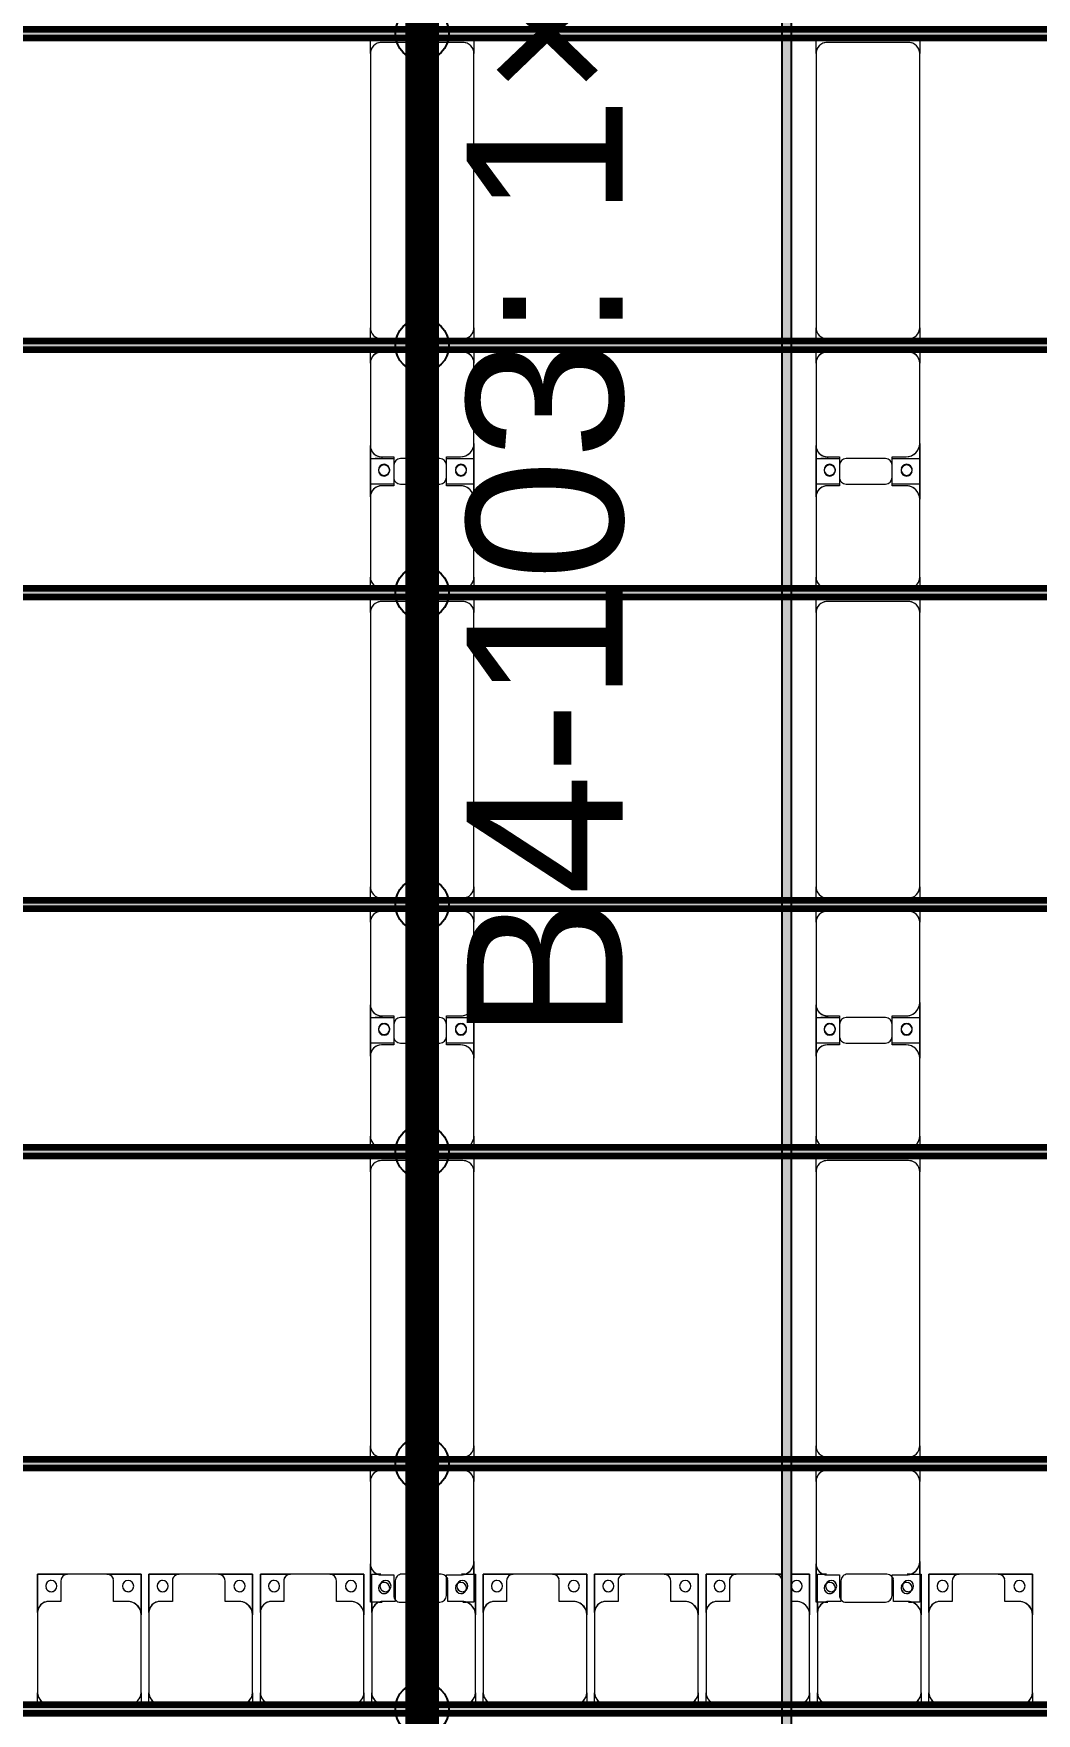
# Model space of a CAD drawing. Header units: millimetres. Extents: x -291190 to 146725, y 19759 to 185158.
# Drawn here: x 25077 to 29577, y 85792 to 93333 of the extents above; entities that cross this region are included whole.
import ezdxf

# ---------------------------------------------------------------- set-up
doc = ezdxf.new("R2010")
doc.units = ezdxf.units.MM
doc.layers.add('A-GENM', color=13, linetype='Continuous', lineweight=9)
doc.layers.add('S-BEAM', color=12, linetype='Continuous', lineweight=9)
doc.layers.add('GC-GHI CHU', color=2, linetype='Continuous')
doc.layers.add('GC-HOP 40x60 GIA CUONG', color=1, linetype='Continuous')
doc.styles.add('GC_VN', font='arial.ttf')

# ---------------------------------------------------------------- blocks, each defined once
blk = doc.blocks.new('Dai phao do pin - DẢI PHAO ĐỠ PIN-51784-KHUNG KẾT CẤU BÈ PIN 4')
at = {"layer": 'A-GENM', "color": 7}
for p, q in [((62059.9, 241.6), (62129.7, 241.6)), ((62059.9, 241.6), (62129.7, 241.6)), ((63360.3, 241.6), (62129.7, 241.6)), ((63360.3, 241.6), (63419.9, 241.6)), ((63360.3, 241.6), (63419.9, 241.6)), ((63459.9, 241.6), (63519.7, 241.6)), ((63459.9, 241.6), (63519.7, 241.6)), ((63879.7, 241.6), (63519.7, 241.6)), ((63879.7, 241.6), (64062.2, 241.6)), ((64062.2, 241.6), (63879.7, 241.6)), ((63947.8, 241.6), (64130.3, 241.6)), ((63947.8, 116.2), (63947.8, 241.6)), ((64130.3, 241.6), (63947.8, 241.6)), ((64062.2, 241.6), (64062.2, 116.2)), ((64480.3, 241.6), (64130.3, 241.6)), ((64480.3, 241.6), (64529.9, 241.6)), ((64480.3, 241.6), (64529.9, 241.6)), ((64569.9, 241.6), (64639.7, 241.6)), ((64569.9, 241.6), (64639.7, 241.6)), ((65870.3, 241.6), (64639.7, 241.6)), ((65870.3, 241.6), (65929.9, 241.6)), ((65870.3, 241.6), (65929.9, 241.6)), ((65969.9, 241.6), (66029.7, 241.6)), ((65969.9, 241.6), (66029.7, 241.6)), ((66389.7, 241.6), (66029.7, 241.6)), ((66389.7, 241.6), (66572.2, 241.6)), ((66572.2, 241.6), (66389.7, 241.6)), ((66457.8, 241.6), (66640.3, 241.6)), ((66457.8, 116.2), (66457.8, 241.6)), ((66640.3, 241.6), (66457.8, 241.6)), ((66572.2, 241.6), (66572.2, 116.2)), ((66990.3, 241.6), (66640.3, 241.6)), ((66990.3, 241.6), (67039.9, 241.6)), ((66990.3, 241.6), (67039.9, 241.6)), ((67079.9, 241.6), (67149.7, 241.6)), ((67079.9, 241.6), (67149.7, 241.6)), ((68380.3, 241.6), (67149.7, 241.6)), ((68380.3, 241.6), (68439.9, 241.6)), ((68380.3, 241.6), (68439.9, 241.6)), ((68479.9, 241.6), (68539.7, 241.6)), ((68479.9, 241.6), (68539.7, 241.6)), ((68899.7, 241.6), (68539.7, 241.6)), ((68899.7, 241.6), (69082.2, 241.6)), ((68956.8, 241.6), (68899.7, 241.6)), ((69082.2, 241.6), (69082.2, 191.1)), ((62079.7, 191.6), (62079.7, -173.4)), ((63410.3, -173.4), (63410.3, 191.6)), ((63469.7, 191.6), (63469.7, -173.4)), ((63939.7, 118.2), (63939.7, 181.6)), ((64070.3, 181.6), (64070.3, 118.2)), ((64589.7, 191.6), (64589.7, -173.4)), ((65920.3, -173.4), (65920.3, 191.6)), ((65979.7, 191.6), (65979.7, -173.4)), ((66449.7, 118.2), (66449.7, 181.6)), ((66580.3, 181.6), (66580.3, 118.2)), ((67099.7, 191.6), (67099.7, -173.4)), ((68430.3, -173.4), (68430.3, 191.6)), ((68489.7, 191.6), (68489.7, -173.4)), ((68959.7, 118.2), (68959.7, 181.6)), ((69082.2, 191.1), (69082.2, 206.3)), ((64032.2, 118.2), (63939.7, 118.2)), ((63947.8, 88.2), (63947.8, -88.2)), ((64070.3, 118.2), (63977.8, 118.2)), ((64062.2, -88.2), (64062.2, 88.2)), ((66542.2, 118.2), (66449.7, 118.2)), ((66457.8, 88.2), (66457.8, -88.2)), ((66580.3, 118.2), (66487.8, 118.2)), ((66572.2, -88.2), (66572.2, 88.2)), ((69052.2, 118.2), (68959.7, 118.2)), ((69082.2, -88.2), (69082.2, 88.2)), ((63939.7, -173.4), (63939.7, -118.2)), ((63939.7, -118.2), (64032.2, -118.2)), ((63947.8, -223.4), (63947.8, -116.2)), ((63977.8, -118.2), (64070.3, -118.2)), ((64062.2, -116.2), (64062.2, -223.4)), ((64070.3, -118.2), (64070.3, -173.4)), ((66449.7, -173.4), (66449.7, -118.2)), ((66449.7, -118.2), (66542.2, -118.2)), ((66457.8, -223.4), (66457.8, -116.2)), ((66487.8, -118.2), (66580.3, -118.2)), ((66572.2, -116.2), (66572.2, -223.4)), ((66580.3, -118.2), (66580.3, -173.4)), ((68959.7, -173.4), (68959.7, -118.2)), ((68959.7, -118.2), (69052.2, -118.2)), ((62129.7, -223.4), (62059.9, -223.4)), ((62129.7, -223.4), (62059.9, -223.4)), ((62129.7, -223.4), (63360.3, -223.4)), ((63419.9, -223.4), (63360.3, -223.4)), ((63419.9, -223.4), (63360.3, -223.4)), ((63519.7, -223.4), (63459.9, -223.4)), ((63519.7, -223.4), (63459.9, -223.4)), ((63519.7, -223.4), (63889.7, -223.4)), ((64062.2, -223.4), (63889.7, -223.4)), ((63889.7, -223.4), (64062.2, -223.4)), ((63947.8, -169.2), (63947.8, -202)), ((64120.3, -223.4), (63947.8, -223.4)), ((63947.8, -223.4), (64120.3, -223.4)), ((64120.3, -223.4), (64480.3, -223.4)), ((64529.9, -223.4), (64480.3, -223.4)), ((64529.9, -223.4), (64480.3, -223.4)), ((64639.7, -223.4), (64569.9, -223.4)), ((64639.7, -223.4), (64569.9, -223.4)), ((64639.7, -223.4), (65870.3, -223.4)), ((65929.9, -223.4), (65870.3, -223.4)), ((65929.9, -223.4), (65870.3, -223.4)), ((66029.7, -223.4), (65969.9, -223.4)), ((66029.7, -223.4), (65969.9, -223.4)), ((66029.7, -223.4), (66399.7, -223.4)), ((66572.2, -223.4), (66399.7, -223.4)), ((66399.7, -223.4), (66572.2, -223.4)), ((66457.8, -169.2), (66457.8, -202)), ((66630.3, -223.4), (66457.8, -223.4)), ((66457.8, -223.4), (66630.3, -223.4)), ((66630.3, -223.4), (66990.3, -223.4)), ((67039.9, -223.4), (66990.3, -223.4)), ((67039.9, -223.4), (66990.3, -223.4)), ((67149.7, -223.4), (67079.9, -223.4)), ((67149.7, -223.4), (67079.9, -223.4)), ((67149.7, -223.4), (68380.3, -223.4)), ((68439.9, -223.4), (68380.3, -223.4)), ((68439.9, -223.4), (68380.3, -223.4)), ((68539.7, -223.4), (68479.9, -223.4)), ((68539.7, -223.4), (68479.9, -223.4)), ((68539.7, -223.4), (68909.7, -223.4)), ((69082.2, -223.4), (68909.7, -223.4)), ((68909.7, -223.4), (69082.2, -223.4)), ((69082.2, -170.3), (69082.2, -223.4)), ((69082.2, -183.7), (69082.2, -170.3))]:
    blk.add_line(p, q, dxfattribs=at)
for centre, radius, start, end in [((62129.7, 191.6), 50, 90, 180), ((62129.7, 191.6), 50, 105, 120), ((63360.3, 191.6), 50, 360, 90), ((63360.3, 191.6), 50, 60, 90), ((63519.7, 191.6), 50, 90, 180), ((63519.7, 191.6), 50, 105, 180), ((63879.7, 181.6), 60, 360, 90), ((63879.7, 181.6), 60, 45, 60), ((63879.7, 181.6), 60, 360, 60), ((63879.7, 181.6), 60, 45, 60), ((64130.3, 181.6), 60, 90, 180), ((64130.3, 181.6), 60, 120, 180), ((64480.3, 191.6), 50, 15, 90), ((64480.3, 191.6), 50, 15, 75), ((64639.7, 191.6), 50, 90, 180), ((64639.7, 191.6), 50, 105, 120), ((65870.3, 191.6), 50, 360, 90), ((65870.3, 191.6), 50, 60, 90), ((66029.7, 191.6), 50, 90, 180), ((66029.7, 191.6), 50, 105, 180), ((66389.7, 181.6), 60, 360, 90), ((66389.7, 181.6), 60, 45, 60), ((66389.7, 181.6), 60, 360, 60), ((66389.7, 181.6), 60, 45, 60), ((66640.3, 181.6), 60, 90, 180), ((66640.3, 181.6), 60, 120, 180), ((66990.3, 191.6), 50, 15, 90), ((66990.3, 191.6), 50, 15, 75), ((67149.7, 191.6), 50, 90, 180), ((67149.7, 191.6), 50, 105, 120), ((68380.3, 191.6), 50, 360, 90), ((68380.3, 191.6), 50, 60, 90), ((68539.7, 191.6), 50, 90, 180), ((68539.7, 191.6), 50, 105, 180), ((68899.7, 181.6), 60, 360, 90), ((68899.7, 181.6), 60, 45, 60), ((68899.7, 181.6), 60, 360, 60), ((68899.7, 181.6), 60, 45, 60), ((62129.7, 191.6), 50, 150, 180), ((63360.3, 191.6), 50, 15, 30), ((63998.6, 183.2), 25, 0, 180), ((63998.6, 183.2), 25, 180, 360), ((63998.6, 183.2), 25, 360, 165), ((64001.4, 183.2), 25, 360, 180), ((64001.4, 183.2), 25, 90, 180), ((64001.4, 183.2), 25, 180, 0), ((64001.4, 183.2), 25, 180, 270), ((63998.6, 183.2), 25, 210, 255), ((63998.6, 183.2), 25, 270, 360), ((64001.4, 183.2), 25, 15, 75), ((64001.4, 183.2), 25, 285, 330), ((64639.7, 191.6), 50, 150, 180), ((65870.3, 191.6), 50, 15, 30), ((66508.6, 183.2), 25, 0, 180), ((66508.6, 183.2), 25, 180, 0), ((66508.6, 183.2), 25, 360, 165), ((66511.4, 183.2), 25, 0, 180), ((66511.4, 183.2), 25, 90, 180), ((66511.4, 183.2), 25, 180, 0), ((66511.4, 183.2), 25, 180, 270), ((66508.6, 183.2), 25, 210, 255), ((66508.6, 183.2), 25, 270, 360), ((66511.4, 183.2), 25, 15, 75), ((66511.4, 183.2), 25, 285, 330), ((67149.7, 191.6), 50, 150, 180), ((68380.3, 191.6), 50, 15, 30), ((69018.6, 183.2), 25, 0, 180), ((69018.6, 183.2), 25, 180, 0), ((69018.6, 183.2), 25, 180, 195), ((69018.6, 183.2), 25, 60, 165), ((69018.6, 183.2), 25, 210, 255), ((69018.6, 183.2), 25, 285, 315), ((69018.6, 183.2), 25, 360, 15), ((63977.8, 88.2), 30, 90, 180), ((64032.2, 88.2), 30, 360, 90), ((66487.8, 88.2), 30, 90, 180), ((66542.2, 88.2), 30, 360, 90), ((69052.2, 88.2), 30, 360, 90), ((63977.8, -88.2), 30, 180, 270), ((63998.6, -161.8), 25, 0, 180), ((63998.6, -161.8), 25, 105, 165), ((64001.4, -161.8), 25, 0, 180), ((64001.4, -161.8), 25, 105, 180), ((63998.6, -161.8), 25, 360, 75), ((64001.4, -161.8), 25, 15, 75), ((64032.2, -88.2), 30, 270, 360), ((66487.8, -88.2), 30, 180, 270), ((66508.6, -161.8), 25, 0, 180), ((66508.6, -161.8), 25, 105, 165), ((66511.4, -161.8), 25, 0, 180), ((66511.4, -161.8), 25, 105, 180), ((66508.6, -161.8), 25, 360, 75), ((66511.4, -161.8), 25, 15, 75), ((66542.2, -88.2), 30, 270, 360), ((69018.6, -161.8), 25, 0, 180), ((69018.6, -161.8), 25, 105, 165), ((69018.6, -161.8), 25, 45, 90), ((69052.2, -88.2), 30, 270, 360), ((69052.2, -88.2), 30, 285, 300), ((62129.7, -173.4), 50, 180, 270), ((62129.7, -173.4), 50, 180, 210), ((62129.7, -173.4), 50, 240, 270), ((63360.3, -173.4), 50, 270, 360), ((63360.3, -173.4), 50, 285, 300), ((63360.3, -173.4), 50, 330, 360), ((63519.7, -173.4), 50, 180, 270), ((63519.7, -173.4), 50, 180, 255), ((63889.7, -173.4), 50, 270, 360), ((63889.7, -173.4), 50, 285, 360), ((63889.7, -173.4), 50, 315, 0), ((63889.7, -173.4), 50, 315, 0), ((63998.6, -161.8), 25, 180, 360), ((63998.6, -161.8), 25, 195, 360), ((64001.4, -161.8), 25, 180, 0), ((64001.4, -161.8), 25, 180, 270), ((64001.4, -161.8), 25, 285, 345), ((64120.3, -173.4), 50, 180, 270), ((64120.3, -173.4), 50, 180, 255), ((64120.3, -173.4), 50, 210, 225), ((64120.3, -173.4), 50, 210, 225), ((64480.3, -173.4), 50, 270, 345), ((64480.3, -173.4), 50, 285, 345), ((64639.7, -173.4), 50, 180, 270), ((64639.7, -173.4), 50, 180, 210), ((64639.7, -173.4), 50, 240, 270), ((65870.3, -173.4), 50, 270, 360), ((65870.3, -173.4), 50, 285, 300), ((65870.3, -173.4), 50, 330, 360), ((66029.7, -173.4), 50, 180, 270), ((66029.7, -173.4), 50, 180, 255), ((66399.7, -173.4), 50, 270, 360), ((66399.7, -173.4), 50, 285, 360), ((66399.7, -173.4), 50, 315, 0), ((66399.7, -173.4), 50, 315, 0), ((66508.6, -161.8), 25, 180, 0), ((66508.6, -161.8), 25, 195, 360), ((66511.4, -161.8), 25, 180, 360), ((66511.4, -161.8), 25, 180, 270), ((66511.4, -161.8), 25, 285, 345), ((66630.3, -173.4), 50, 180, 270), ((66630.3, -173.4), 50, 180, 255), ((66630.3, -173.4), 50, 210, 225), ((66630.3, -173.4), 50, 210, 225), ((66990.3, -173.4), 50, 270, 345), ((66990.3, -173.4), 50, 285, 345), ((67149.7, -173.4), 50, 180, 270), ((67149.7, -173.4), 50, 180, 210), ((67149.7, -173.4), 50, 240, 270), ((68380.3, -173.4), 50, 270, 360), ((68380.3, -173.4), 50, 285, 300), ((68380.3, -173.4), 50, 330, 360), ((68539.7, -173.4), 50, 180, 270), ((68539.7, -173.4), 50, 180, 255), ((68909.7, -173.4), 50, 270, 360), ((68909.7, -173.4), 50, 285, 360), ((68909.7, -173.4), 50, 315, 330), ((68909.7, -173.4), 50, 315, 330), ((69018.6, -161.8), 25, 180, 0), ((69018.6, -161.8), 25, 180, 240), ((69018.6, -161.8), 25, 300, 315), ((69018.6, -161.8), 25, 360, 15), ((69018.6, -161.8), 25, 345, 360)]:
    blk.add_arc(centre, radius, start, end, dxfattribs=at)
blk = doc.blocks.new('Dầm C52 - Dầm C52-73881-KHUNG KẾT CẤU BÈ PIN 4')
at = {"layer": 'S-BEAM', "lineweight": 140}
blk.add_hatch(color=1, dxfattribs=at).paths.add_polyline_path([(-173700.3, 20), (-174539.9, 20), (-174539.9, -20), (174539.9, -20), (174539.9, 20), (-171883.4, 20)])
at = {"layer": 'S-BEAM', "color": 1, "lineweight": 140}
for p, q in [((-174539.9, 20), (174539.9, 20)), ((174539.9, -20), (-174539.9, -20))]:
    blk.add_line(p, q, dxfattribs=at)
blk = doc.blocks.new('Dầm C52 - Dầm C52-73882-KHUNG KẾT CẤU BÈ PIN 4')
at = {"layer": 'S-BEAM', "lineweight": 140}
blk.add_hatch(color=1, dxfattribs=at).paths.add_polyline_path([(-173700.3, 20), (-174539.9, 20), (-174539.9, -20), (174500.8, -20), (174500.8, 20), (-172791.8, 20)])
at = {"layer": 'S-BEAM', "color": 1, "lineweight": 140}
for p, q in [((-174539.9, 20), (174500.8, 20)), ((174500.8, -20), (-174539.9, -20))]:
    blk.add_line(p, q, dxfattribs=at)
blk = doc.blocks.new('Dầm C52 - Dầm C52-V25-KHUNG KẾT CẤU BÈ PIN 4')
at = {"layer": 'S-BEAM', "lineweight": 140}
blk.add_hatch(color=1, dxfattribs=at).paths.add_polyline_path([(-173700.3, 20), (-174539.9, 20), (-174539.9, -20), (174539.9, -20), (174539.9, 20), (-172791.8, 20)])
at = {"layer": 'S-BEAM', "color": 1, "lineweight": 140}
for p, q in [((-174539.9, 20), (174539.9, 20)), ((174539.9, -20), (-174539.9, -20))]:
    blk.add_line(p, q, dxfattribs=at)
blk = doc.blocks.new('Dải phao đi lại kèm đỡ invester - DẢI PHAO ĐI LẠI-65799-KHUNG KẾT CẤU BÈ PIN 4')
at = {"layer": 'A-GENM', "color": 7}
for p, q in [((35258.4, -779.7), (35258.4, -727.1)), ((35258.4, -779.7), (35258.4, -727.1)), ((35673.4, -729.7), (35308.4, -729.7)), ((35723.4, -727.1), (35723.4, -779.7)), ((35723.4, -727.1), (35723.4, -779.7)), ((35758.4, -779.7), (35758.4, -727.1)), ((35758.4, -779.7), (35758.4, -727.1)), ((36173.4, -729.7), (35808.4, -729.7)), ((36223.4, -727.1), (36223.4, -779.7)), ((36223.4, -727.1), (36223.4, -779.7)), ((36258.4, -779.7), (36258.4, -727.1)), ((36258.4, -779.7), (36258.4, -727.1)), ((36341.4, -729.7), (36308.4, -729.7)), ((36673.4, -729.7), (36381.4, -729.7)), ((36723.4, -727.1), (36723.4, -779.7)), ((36723.4, -727.1), (36723.4, -779.7)), ((36758.4, -779.7), (36758.4, -727.1)), ((36758.4, -779.7), (36758.4, -727.1)), ((37173.4, -729.7), (36808.4, -729.7)), ((37223.4, -727.1), (37223.4, -779.7)), ((37223.4, -727.1), (37223.4, -779.7)), ((37258.4, -779.7), (37258.4, -727.1)), ((37258.4, -779.7), (37258.4, -727.1)), ((37673.4, -729.7), (37308.4, -729.7)), ((37723.4, -727.1), (37723.4, -779.7)), ((37723.4, -727.1), (37723.4, -779.7)), ((37758.4, -779.7), (37758.4, -727.1)), ((37758.4, -779.7), (37758.4, -727.1)), ((38173.4, -729.7), (37808.4, -729.7)), ((38223.4, -727.1), (38223.4, -779.7)), ((38223.4, -727.1), (38223.4, -779.7)), ((38258.4, -779.7), (38258.4, -727.1)), ((38258.4, -779.7), (38258.4, -727.1)), ((38673.4, -729.7), (38308.4, -729.7)), ((38723.4, -727.1), (38723.4, -779.7)), ((38723.4, -727.1), (38723.4, -779.7)), ((38758.4, -779.7), (38758.4, -727.1)), ((38758.4, -779.7), (38758.4, -727.1)), ((39173.4, -729.7), (38808.4, -729.7)), ((39223.4, -727.1), (39223.4, -779.7)), ((39223.4, -727.1), (39223.4, -779.7)), ((39258.4, -779.7), (39258.4, -727.1)), ((39258.4, -779.7), (39258.4, -727.1)), ((39673.4, -729.7), (39308.4, -729.7)), ((39723.4, -727.1), (39723.4, -779.7)), ((39723.4, -727.1), (39723.4, -779.7)), ((35258.4, -779.7), (35258.4, -1129.7)), ((35723.4, -1139.7), (35723.4, -779.7)), ((35758.4, -779.7), (35758.4, -1129.7)), ((36223.4, -1139.7), (36223.4, -779.7)), ((36258.4, -779.7), (36258.4, -1129.7)), ((36723.4, -1139.7), (36723.4, -779.7)), ((36758.4, -779.7), (36758.4, -1129.7)), ((37223.4, -1139.7), (37223.4, -779.7)), ((37258.4, -779.7), (37258.4, -1129.7)), ((37723.4, -1139.7), (37723.4, -779.7)), ((37758.4, -779.7), (37758.4, -1129.7)), ((38223.4, -1139.7), (38223.4, -779.7)), ((38258.4, -779.7), (38258.4, -1129.7)), ((38723.4, -1139.7), (38723.4, -779.7)), ((38758.4, -779.7), (38758.4, -1129.7)), ((39223.4, -1139.7), (39223.4, -779.7)), ((39258.4, -779.7), (39258.4, -1129.7)), ((39723.4, -1139.7), (39723.4, -779.7)), ((35258.4, -1312.2), (35258.4, -1129.7)), ((35258.4, -1129.7), (35258.4, -1312.2)), ((35758.4, -1312.2), (35758.4, -1129.7)), ((35758.4, -1129.7), (35758.4, -1312.2)), ((36258.4, -1312.2), (36258.4, -1129.7)), ((36258.4, -1129.7), (36258.4, -1312.2)), ((36758.4, -1312.2), (36758.4, -1129.7)), ((36758.4, -1129.7), (36758.4, -1312.2)), ((37258.4, -1312.2), (37258.4, -1129.7)), ((37258.4, -1129.7), (37258.4, -1312.2)), ((37758.4, -1312.2), (37758.4, -1129.7)), ((37758.4, -1129.7), (37758.4, -1312.2)), ((38258.4, -1312.2), (38258.4, -1129.7)), ((38258.4, -1129.7), (38258.4, -1312.2)), ((38758.4, -1312.2), (38758.4, -1129.7)), ((38758.4, -1129.7), (38758.4, -1312.2)), ((39258.4, -1312.2), (39258.4, -1129.7)), ((39258.4, -1129.7), (39258.4, -1312.2)), ((35318.4, -1189.7), (35381.8, -1189.7)), ((35381.8, -1189.7), (35381.8, -1282.2)), ((35618.2, -1282.2), (35618.2, -1189.7)), ((35618.2, -1189.7), (35673.4, -1189.7)), ((35723.4, -1139.7), (35723.4, -1312.2)), ((35723.4, -1312.2), (35723.4, -1139.7)), ((35818.4, -1189.7), (35881.8, -1189.7)), ((35881.8, -1189.7), (35881.8, -1282.2)), ((36118.2, -1282.2), (36118.2, -1189.7)), ((36118.2, -1189.7), (36173.4, -1189.7)), ((36223.4, -1139.7), (36223.4, -1312.2)), ((36223.4, -1187.3), (36223.4, -1139.7)), ((36318.4, -1189.7), (36341.4, -1189.7)), ((36381.8, -1189.7), (36381.8, -1282.2)), ((36618.2, -1282.2), (36618.2, -1189.7)), ((36618.2, -1189.7), (36673.4, -1189.7)), ((36723.4, -1139.7), (36723.4, -1312.2)), ((36723.4, -1312.2), (36723.4, -1139.7)), ((36818.4, -1189.7), (36881.8, -1189.7)), ((36881.8, -1189.7), (36881.8, -1282.2)), ((37118.2, -1282.2), (37118.2, -1189.7)), ((37118.2, -1189.7), (37173.4, -1189.7)), ((37223.4, -1139.7), (37223.4, -1312.2)), ((37223.4, -1312.2), (37223.4, -1139.7)), ((37318.4, -1189.7), (37381.8, -1189.7)), ((37381.8, -1189.7), (37381.8, -1282.2)), ((37618.2, -1282.2), (37618.2, -1189.7)), ((37618.2, -1189.7), (37673.4, -1189.7)), ((37723.4, -1139.7), (37723.4, -1312.2)), ((37723.4, -1312.2), (37723.4, -1139.7)), ((37818.4, -1189.7), (37881.8, -1189.7)), ((37881.8, -1189.7), (37881.8, -1282.2)), ((38118.2, -1282.2), (38118.2, -1189.7)), ((38118.2, -1189.7), (38173.4, -1189.7)), ((38223.4, -1139.7), (38223.4, -1312.2)), ((38223.4, -1187.3), (38223.4, -1139.7)), ((38318.4, -1189.7), (38381.8, -1189.7)), ((38381.8, -1189.7), (38381.8, -1282.2)), ((38618.2, -1282.2), (38618.2, -1189.7)), ((38618.2, -1189.7), (38673.4, -1189.7)), ((38723.4, -1139.7), (38723.4, -1312.2)), ((38723.4, -1312.2), (38723.4, -1139.7)), ((38818.4, -1189.7), (38881.8, -1189.7)), ((38881.8, -1189.7), (38881.8, -1282.2)), ((39118.2, -1282.2), (39118.2, -1189.7)), ((39118.2, -1189.7), (39173.4, -1189.7)), ((39223.4, -1139.7), (39223.4, -1312.2)), ((39223.4, -1312.2), (39223.4, -1139.7)), ((39318.4, -1189.7), (39381.8, -1189.7)), ((39381.8, -1189.7), (39381.8, -1282.2)), ((39618.2, -1282.2), (39618.2, -1189.7)), ((39618.2, -1189.7), (39673.4, -1189.7)), ((39723.4, -1139.7), (39723.4, -1312.2)), ((39723.4, -1312.2), (39723.4, -1139.7)), ((35411.8, -1312.2), (35258.4, -1312.2)), ((35258.4, -1312.2), (35411.8, -1312.2)), ((35411.8, -1312.2), (35588.2, -1312.2)), ((35723.4, -1312.2), (35588.2, -1312.2)), ((35588.2, -1312.2), (35723.4, -1312.2)), ((35821.5, -1312.2), (35758.4, -1312.2)), ((35806.3, -1312.2), (35821.5, -1312.2)), ((35911.8, -1312.2), (36088.2, -1312.2)), ((36223.4, -1312.2), (36183, -1312.2)), ((36183, -1312.2), (36211.7, -1312.2)), ((36341.4, -1312.2), (36258.4, -1312.2)), ((36258.4, -1312.2), (36341.4, -1312.2)), ((36411.8, -1312.2), (36381.4, -1312.2)), ((36381.4, -1312.2), (36411.8, -1312.2)), ((36411.8, -1312.2), (36588.2, -1312.2)), ((36723.4, -1312.2), (36588.2, -1312.2)), ((36588.2, -1312.2), (36723.4, -1312.2)), ((36911.8, -1312.2), (36758.4, -1312.2)), ((36758.4, -1312.2), (36911.8, -1312.2)), ((36911.8, -1312.2), (37088.2, -1312.2)), ((37223.4, -1312.2), (37088.2, -1312.2)), ((37088.2, -1312.2), (37223.4, -1312.2)), ((37411.8, -1312.2), (37258.4, -1312.2)), ((37258.4, -1312.2), (37411.8, -1312.2)), ((37411.8, -1312.2), (37588.2, -1312.2)), ((37723.4, -1312.2), (37588.2, -1312.2)), ((37588.2, -1312.2), (37723.4, -1312.2)), ((37821.5, -1312.2), (37758.4, -1312.2)), ((37806.3, -1312.2), (37821.5, -1312.2)), ((37911.8, -1312.2), (38088.2, -1312.2)), ((38223.4, -1312.2), (38183, -1312.2)), ((38183, -1312.2), (38211.7, -1312.2)), ((38411.8, -1312.2), (38258.4, -1312.2)), ((38258.4, -1312.2), (38411.8, -1312.2)), ((38411.8, -1312.2), (38588.2, -1312.2)), ((38723.4, -1312.2), (38588.2, -1312.2)), ((38588.2, -1312.2), (38723.4, -1312.2)), ((38911.8, -1312.2), (38758.4, -1312.2)), ((38758.4, -1312.2), (38911.8, -1312.2)), ((38911.8, -1312.2), (39088.2, -1312.2)), ((39223.4, -1312.2), (39088.2, -1312.2)), ((39088.2, -1312.2), (39223.4, -1312.2)), ((39411.8, -1312.2), (39258.4, -1312.2)), ((39258.4, -1312.2), (39411.8, -1312.2)), ((39411.8, -1312.2), (39588.2, -1312.2)), ((39723.4, -1312.2), (39588.2, -1312.2)), ((39588.2, -1312.2), (39723.4, -1312.2))]:
    blk.add_line(p, q, dxfattribs=at)
for centre, radius, start, end in [((35308.4, -779.7), 50, 90, 180), ((35308.4, -779.7), 50, 90, 165), ((35673.4, -779.7), 50, 360, 90), ((35673.4, -779.7), 50, 15, 90), ((35808.4, -779.7), 50, 90, 180), ((35808.4, -779.7), 50, 90, 165), ((36173.4, -779.7), 50, 360, 90), ((36173.4, -779.7), 50, 15, 90), ((36308.4, -779.7), 50, 90, 180), ((36308.4, -779.7), 50, 90, 165), ((36673.4, -779.7), 50, 360, 90), ((36673.4, -779.7), 50, 15, 90), ((36808.4, -779.7), 50, 90, 180), ((36808.4, -779.7), 50, 90, 165), ((37173.4, -779.7), 50, 360, 90), ((37173.4, -779.7), 50, 15, 90), ((37308.4, -779.7), 50, 90, 180), ((37308.4, -779.7), 50, 90, 165), ((37673.4, -779.7), 50, 360, 90), ((37673.4, -779.7), 50, 15, 90), ((37808.4, -779.7), 50, 90, 180), ((37808.4, -779.7), 50, 90, 165), ((38173.4, -779.7), 50, 360, 90), ((38173.4, -779.7), 50, 15, 90), ((38308.4, -779.7), 50, 90, 180), ((38308.4, -779.7), 50, 90, 165), ((38673.4, -779.7), 50, 360, 90), ((38673.4, -779.7), 50, 15, 90), ((38808.4, -779.7), 50, 90, 180), ((38808.4, -779.7), 50, 90, 165), ((39173.4, -779.7), 50, 360, 90), ((39173.4, -779.7), 50, 15, 90), ((39308.4, -779.7), 50, 90, 180), ((39308.4, -779.7), 50, 93.00887, 165), ((39673.4, -779.7), 50, 360, 90), ((39673.4, -779.7), 50, 15, 90), ((35318.4, -1129.7), 60, 180, 270), ((35818.4, -1129.7), 60, 180, 270), ((36318.4, -1129.7), 60, 180, 270), ((36818.4, -1129.7), 60, 180, 270), ((37318.4, -1129.7), 60, 180, 270), ((37818.4, -1129.7), 60, 180, 270), ((38318.4, -1129.7), 60, 180, 270), ((38818.4, -1129.7), 60, 180, 270), ((39318.4, -1129.7), 60, 180, 270), ((35318.4, -1129.7), 60, 210, 270), ((35673.4, -1139.7), 50, 270, 360), ((35673.4, -1139.7), 50, 270, 345), ((35673.4, -1139.7), 50, 300, 315), ((35673.4, -1139.7), 50, 300, 315), ((35818.4, -1129.7), 60, 210, 270), ((36173.4, -1139.7), 50, 270, 360), ((36173.4, -1139.7), 50, 270, 345), ((36173.4, -1139.7), 50, 300, 315), ((36173.4, -1139.7), 50, 300, 315), ((36318.4, -1129.7), 60, 210, 270), ((36673.4, -1139.7), 50, 270, 360), ((36673.4, -1139.7), 50, 270, 345), ((36673.4, -1139.7), 50, 300, 315), ((36673.4, -1139.7), 50, 300, 315), ((36818.4, -1129.7), 60, 210, 270), ((37173.4, -1139.7), 50, 270, 360), ((37173.4, -1139.7), 50, 270, 345), ((37173.4, -1139.7), 50, 300, 315), ((37173.4, -1139.7), 50, 300, 315), ((37318.4, -1129.7), 60, 210, 270), ((37673.4, -1139.7), 50, 270, 360), ((37673.4, -1139.7), 50, 270, 345), ((37673.4, -1139.7), 50, 300, 315), ((37673.4, -1139.7), 50, 300, 315), ((37818.4, -1129.7), 60, 210, 270), ((38173.4, -1139.7), 50, 270, 360), ((38173.4, -1139.7), 50, 270, 345), ((38173.4, -1139.7), 50, 300, 315), ((38173.4, -1139.7), 50, 300, 315), ((38318.4, -1129.7), 60, 210, 270), ((38673.4, -1139.7), 50, 270, 360), ((38673.4, -1139.7), 50, 270, 345), ((38673.4, -1139.7), 50, 300, 315), ((38673.4, -1139.7), 50, 300, 315), ((38818.4, -1129.7), 60, 210, 270), ((39173.4, -1139.7), 50, 270, 360), ((39173.4, -1139.7), 50, 270, 345), ((39173.4, -1139.7), 50, 300, 315), ((39173.4, -1139.7), 50, 300, 315), ((39318.4, -1129.7), 60, 210, 270), ((39673.4, -1139.7), 50, 270, 360), ((39673.4, -1139.7), 50, 270, 345), ((39673.4, -1139.7), 50, 300, 315), ((39673.4, -1139.7), 50, 300, 315), ((35316.8, -1258.6), 25, 90, 270), ((35316.8, -1258.6), 25, 180, 270), ((35316.8, -1258.6), 25, 90, 165), ((35316.8, -1258.6), 25, 270, 90), ((35316.8, -1258.6), 25, 75, 90), ((35316.8, -1258.6), 25, 270, 360), ((35316.8, -1258.6), 25, 15, 60), ((35661.8, -1258.6), 25, 90, 270), ((35661.8, -1258.6), 25, 180, 270), ((35661.8, -1258.6), 25, 90, 165), ((35661.8, -1258.6), 25, 270, 90), ((35661.8, -1258.6), 25, 15, 90), ((35661.8, -1258.6), 25, 270, 0), ((35816.8, -1258.6), 25, 90, 270), ((35816.8, -1258.6), 25, 90, 150), ((35816.8, -1258.6), 25, 225, 240), ((35816.8, -1258.6), 25, 270, 90), ((35816.8, -1258.6), 25, 75, 90), ((35816.8, -1258.6), 25, 285, 300), ((35816.8, -1258.6), 25, 15, 60), ((35816.8, -1258.6), 25, 330, 360), ((36161.8, -1258.6), 25, 90, 270), ((36161.8, -1258.6), 25, 90, 150), ((36161.8, -1258.6), 25, 210, 240), ((36161.8, -1258.6), 25, 270, 90), ((36161.8, -1258.6), 25, 15, 90), ((36161.8, -1258.6), 25, 285, 0), ((36316.8, -1258.6), 25, 90, 270), ((36316.8, -1258.6), 25, 180, 270), ((36316.8, -1258.6), 25, 90, 165), ((36316.8, -1258.6), 25, 15, 90), ((36316.8, -1258.6), 25, 75, 90), ((36316.8, -1258.6), 25, 270, 345), ((36316.8, -1258.6), 25, 270, 345), ((36316.8, -1258.6), 25, 15, 60), ((36661.8, -1258.6), 25, 90, 270), ((36661.8, -1258.6), 25, 180, 270), ((36661.8, -1258.6), 25, 90, 165), ((36661.8, -1258.6), 25, 270, 90), ((36661.8, -1258.6), 25, 15, 90), ((36661.8, -1258.6), 25, 270, 0), ((36816.8, -1258.6), 25, 90, 270), ((36816.8, -1258.6), 25, 180, 270), ((36816.8, -1258.6), 25, 90, 165), ((36816.8, -1258.6), 25, 270, 90), ((36816.8, -1258.6), 25, 75, 90), ((36816.8, -1258.6), 25, 270, 360), ((36816.8, -1258.6), 25, 15, 60), ((37161.8, -1258.6), 25, 90, 270), ((37161.8, -1258.6), 25, 180, 270), ((37161.8, -1258.6), 25, 90, 165), ((37161.8, -1258.6), 25, 270, 90), ((37161.8, -1258.6), 25, 15, 90), ((37161.8, -1258.6), 25, 270, 0), ((37316.8, -1258.6), 25, 90, 270), ((37316.8, -1258.6), 25, 180, 270), ((37316.8, -1258.6), 25, 90, 165), ((37316.8, -1258.6), 25, 270, 90), ((37316.8, -1258.6), 25, 75, 90), ((37316.8, -1258.6), 25, 270, 360), ((37316.8, -1258.6), 25, 15, 60), ((37661.8, -1258.6), 25, 90, 270), ((37661.8, -1258.6), 25, 180, 270), ((37661.8, -1258.6), 25, 90, 165), ((37661.8, -1258.6), 25, 270, 90), ((37661.8, -1258.6), 25, 15, 90), ((37661.8, -1258.6), 25, 270, 0), ((37816.8, -1258.6), 25, 90, 270), ((37816.8, -1258.6), 25, 90, 150), ((37816.8, -1258.6), 25, 225, 240), ((37816.8, -1258.6), 25, 270, 90), ((37816.8, -1258.6), 25, 75, 90), ((37816.8, -1258.6), 25, 285, 300), ((37816.8, -1258.6), 25, 15, 60), ((37816.8, -1258.6), 25, 330, 360), ((38161.8, -1258.6), 25, 90, 270), ((38161.8, -1258.6), 25, 90, 150), ((38161.8, -1258.6), 25, 210, 240), ((38161.8, -1258.6), 25, 270, 90), ((38161.8, -1258.6), 25, 15, 90), ((38161.8, -1258.6), 25, 285, 0), ((38316.8, -1258.6), 25, 90, 270), ((38316.8, -1258.6), 25, 180, 270), ((38316.8, -1258.6), 25, 90, 165), ((38316.8, -1258.6), 25, 270, 90), ((38316.8, -1258.6), 25, 75, 90), ((38316.8, -1258.6), 25, 270, 360), ((38316.8, -1258.6), 25, 15, 60), ((38661.8, -1258.6), 25, 90, 270), ((38661.8, -1258.6), 25, 180, 270), ((38661.8, -1258.6), 25, 90, 165), ((38661.8, -1258.6), 25, 270, 90), ((38661.8, -1258.6), 25, 15, 90), ((38661.8, -1258.6), 25, 270, 0), ((38816.8, -1258.6), 25, 90, 270), ((38816.8, -1258.6), 25, 180, 270), ((38816.8, -1258.6), 25, 90, 165), ((38816.8, -1258.6), 25, 270, 90), ((38816.8, -1258.6), 25, 75, 90), ((38816.8, -1258.6), 25, 270, 360), ((38816.8, -1258.6), 25, 15, 60), ((39161.8, -1258.6), 25, 90, 270), ((39161.8, -1258.6), 25, 180, 270), ((39161.8, -1258.6), 25, 90, 165), ((39161.8, -1258.6), 25, 270, 90), ((39161.8, -1258.6), 25, 15, 90), ((39161.8, -1258.6), 25, 270, 0), ((39316.8, -1258.6), 25, 90, 270), ((39316.8, -1258.6), 25, 180, 270), ((39316.8, -1258.6), 25, 90, 165), ((39316.8, -1258.6), 25, 270, 90), ((39316.8, -1258.6), 25, 75, 90), ((39316.8, -1258.6), 25, 270, 360), ((39316.8, -1258.6), 25, 15, 60), ((39661.8, -1258.6), 25, 90, 270), ((39661.8, -1258.6), 25, 180, 270), ((39661.8, -1258.6), 25, 90, 165), ((39661.8, -1258.6), 25, 270, 90), ((39661.8, -1258.6), 25, 15, 90), ((39661.8, -1258.6), 25, 270, 0), ((35411.8, -1282.2), 30, 180, 270), ((35411.8, -1282.2), 30, 195, 225), ((35411.8, -1282.2), 30, 195, 255), ((35411.8, -1282.2), 30, 195, 225), ((35411.8, -1282.2), 30, 240, 255), ((35411.8, -1282.2), 30, 240, 255), ((35588.2, -1282.2), 30, 270, 0), ((35588.2, -1282.2), 30, 285, 345), ((35588.2, -1282.2), 30, 285, 300), ((35588.2, -1282.2), 30, 285, 300), ((35588.2, -1282.2), 30, 330, 345), ((35588.2, -1282.2), 30, 330, 345), ((35911.8, -1282.2), 30, 180, 270), ((35911.8, -1282.2), 30, 195, 210), ((36088.2, -1282.2), 30, 270, 0), ((36411.8, -1282.2), 30, 180, 270), ((36411.8, -1282.2), 30, 195, 225), ((36411.8, -1282.2), 30, 195, 255), ((36411.8, -1282.2), 30, 195, 225), ((36411.8, -1282.2), 30, 240, 255), ((36411.8, -1282.2), 30, 240, 255), ((36588.2, -1282.2), 30, 270, 0), ((36588.2, -1282.2), 30, 285, 345), ((36588.2, -1282.2), 30, 285, 300), ((36588.2, -1282.2), 30, 285, 300), ((36588.2, -1282.2), 30, 330, 345), ((36588.2, -1282.2), 30, 330, 345), ((36911.8, -1282.2), 30, 180, 270), ((36911.8, -1282.2), 30, 195, 225), ((36911.8, -1282.2), 30, 195, 255), ((36911.8, -1282.2), 30, 195, 225), ((36911.8, -1282.2), 30, 240, 255), ((36911.8, -1282.2), 30, 240, 255), ((37088.2, -1282.2), 30, 270, 0), ((37088.2, -1282.2), 30, 285, 345), ((37088.2, -1282.2), 30, 285, 300), ((37088.2, -1282.2), 30, 285, 300), ((37088.2, -1282.2), 30, 330, 345), ((37088.2, -1282.2), 30, 330, 345), ((37411.8, -1282.2), 30, 180, 270), ((37411.8, -1282.2), 30, 195, 225), ((37411.8, -1282.2), 30, 195, 255), ((37411.8, -1282.2), 30, 195, 225), ((37411.8, -1282.2), 30, 240, 255), ((37411.8, -1282.2), 30, 240, 255), ((37588.2, -1282.2), 30, 270, 0), ((37588.2, -1282.2), 30, 285, 345), ((37588.2, -1282.2), 30, 285, 300), ((37588.2, -1282.2), 30, 285, 300), ((37588.2, -1282.2), 30, 330, 345), ((37588.2, -1282.2), 30, 330, 345), ((37911.8, -1282.2), 30, 180, 270), ((37911.8, -1282.2), 30, 195, 210), ((38088.2, -1282.2), 30, 270, 0), ((38411.8, -1282.2), 30, 180, 270), ((38411.8, -1282.2), 30, 195, 225), ((38411.8, -1282.2), 30, 195, 255), ((38411.8, -1282.2), 30, 195, 225), ((38411.8, -1282.2), 30, 240, 255), ((38411.8, -1282.2), 30, 240, 255), ((38588.2, -1282.2), 30, 270, 0), ((38588.2, -1282.2), 30, 285, 345), ((38588.2, -1282.2), 30, 285, 300), ((38588.2, -1282.2), 30, 285, 300), ((38588.2, -1282.2), 30, 330, 345), ((38588.2, -1282.2), 30, 330, 345), ((38911.8, -1282.2), 30, 180, 270), ((38911.8, -1282.2), 30, 195, 225), ((38911.8, -1282.2), 30, 195, 255), ((38911.8, -1282.2), 30, 195, 225), ((38911.8, -1282.2), 30, 240, 255), ((38911.8, -1282.2), 30, 240, 255), ((39088.2, -1282.2), 30, 270, 0), ((39088.2, -1282.2), 30, 285, 345), ((39088.2, -1282.2), 30, 285, 300), ((39088.2, -1282.2), 30, 285, 300), ((39088.2, -1282.2), 30, 330, 345), ((39088.2, -1282.2), 30, 330, 345), ((39411.8, -1282.2), 30, 180, 270), ((39411.8, -1282.2), 30, 195, 225), ((39411.8, -1282.2), 30, 195, 255), ((39411.8, -1282.2), 30, 195, 225), ((39411.8, -1282.2), 30, 240, 255), ((39411.8, -1282.2), 30, 240, 255), ((39588.2, -1282.2), 30, 270, 0), ((39588.2, -1282.2), 30, 285, 345), ((39588.2, -1282.2), 30, 285, 300), ((39588.2, -1282.2), 30, 285, 300), ((39588.2, -1282.2), 30, 330, 345), ((39588.2, -1282.2), 30, 330, 345)]:
    blk.add_arc(centre, radius, start, end, dxfattribs=at)
blk = doc.blocks.new('Dầm C52 - Dầm C52-V27-KHUNG KẾT CẤU BÈ PIN 4')
at = {"layer": 'S-BEAM', "lineweight": 140}
blk.add_hatch(color=1, dxfattribs=at).paths.add_polyline_path([(-173700.3, 20), (-174539.9, 20), (-174539.9, -20), (174539.9, -20), (174539.9, 20), (131423.3, 20), (131423.3, 1.3), (129823.3, 1.3), (129823.3, 20), (-172791.8, 20)])
at = {"layer": 'S-BEAM', "color": 1, "lineweight": 140}
for p, q in [((-174539.9, 20), (129823.3, 20)), ((174539.9, -20), (-174539.9, -20))]:
    blk.add_line(p, q, dxfattribs=at)
blk = doc.blocks.new('Dầm C52 - Hộp 40x60-V28-KHUNG KẾT CẤU BÈ PIN 4')
at = {"layer": 'S-BEAM', "lineweight": 25}
blk.add_hatch(color=4, dxfattribs=at).paths.add_polyline_path([(-47191.3, -20), (47191.3, -20), (47191.3, 20), (-47191.3, 20)])
at = {"layer": 'S-BEAM', "color": 4, "lineweight": 25}
for p, q in [((-47191.3, 20), (47191.3, 20)), ((47191.3, -20), (-47191.3, -20))]:
    blk.add_line(p, q, dxfattribs=at)

msp = doc.modelspace()

# ---------------------------------------------------------------- linework, layer by layer
at = {"layer": 'GC-HOP 40x60 GIA CUONG', "const_width": 150}
msp.add_lwpolyline([(26820.3, 84311.7), (26820.3, 99311.7)], dxfattribs=at)
at = {"layer": 'GC-HOP 40x60 GIA CUONG'}
for centre in [(26820.3, 93333.3), (26820.3, 91933.3), (26820.3, 90823.3), (26820.3, 89423.3), (26820.3, 88313.3), (26820.3, 86913.3), (26820.3, 85811.7)]:
    msp.add_circle(centre, 120, dxfattribs=at)

# ---------------------------------------------------------------- block references
at = {"layer": 'A-GENM', "color": 7}
for name, p, rotation in [('Dai phao do pin - DẢI PHAO ĐỠ PIN-51784-KHUNG KẾT CẤU BÈ PIN 4', (26811.3, 155373.2), 269.9999999999996), ('Dai phao do pin - DẢI PHAO ĐỠ PIN-51784-KHUNG KẾT CẤU BÈ PIN 4', (28811.3, 155373.2), 269.9999999999996), ('Dải phao đi lại kèm đỡ invester - DẢI PHAO ĐI LẠI-65799-KHUNG KẾT CẤU BÈ PIN 4', (64817.6, 85104.6), 180)]:
    msp.add_blockref(name, p, dxfattribs=dict(at, rotation=rotation))
at = {"layer": 'S-BEAM', "color": 4, "lineweight": 25, "rotation": 89.99999999999977}
msp.add_blockref('Dầm C52 - Hộp 40x60-V28-KHUNG KẾT CẤU BÈ PIN 4', (28456.2, 130983.7), dxfattribs=at)
at = {"layer": 'S-BEAM', "color": 1, "lineweight": 140, "rotation": 180}
for name, p in [('Dầm C52 - Dầm C52-73882-KHUNG KẾT CẤU BÈ PIN 4', (-109123.8, 93333.3)), ('Dầm C52 - Dầm C52-V25-KHUNG KẾT CẤU BÈ PIN 4', (-109123.8, 91933.3)), ('Dầm C52 - Dầm C52-73882-KHUNG KẾT CẤU BÈ PIN 4', (-109123.8, 90823.3)), ('Dầm C52 - Dầm C52-V25-KHUNG KẾT CẤU BÈ PIN 4', (-109123.8, 89423.3)), ('Dầm C52 - Dầm C52-73882-KHUNG KẾT CẤU BÈ PIN 4', (-109123.8, 88313.3)), ('Dầm C52 - Dầm C52-73881-KHUNG KẾT CẤU BÈ PIN 4', (-109123.8, 86913.3)), ('Dầm C52 - Dầm C52-V27-KHUNG KẾT CẤU BÈ PIN 4', (-109123.8, 85811.7))]:
    msp.add_blockref(name, p, dxfattribs=at)

# ---------------------------------------------------------------- texts
at = {"layer": 'GC-GHI CHU', "style": 'GC_VN'}
msp.add_text('B4-103: 1×15,0 m', height=700, rotation=90, dxfattribs=at).set_placement((27720.3, 88811.7))

doc.saveas('drawing.dxf')
